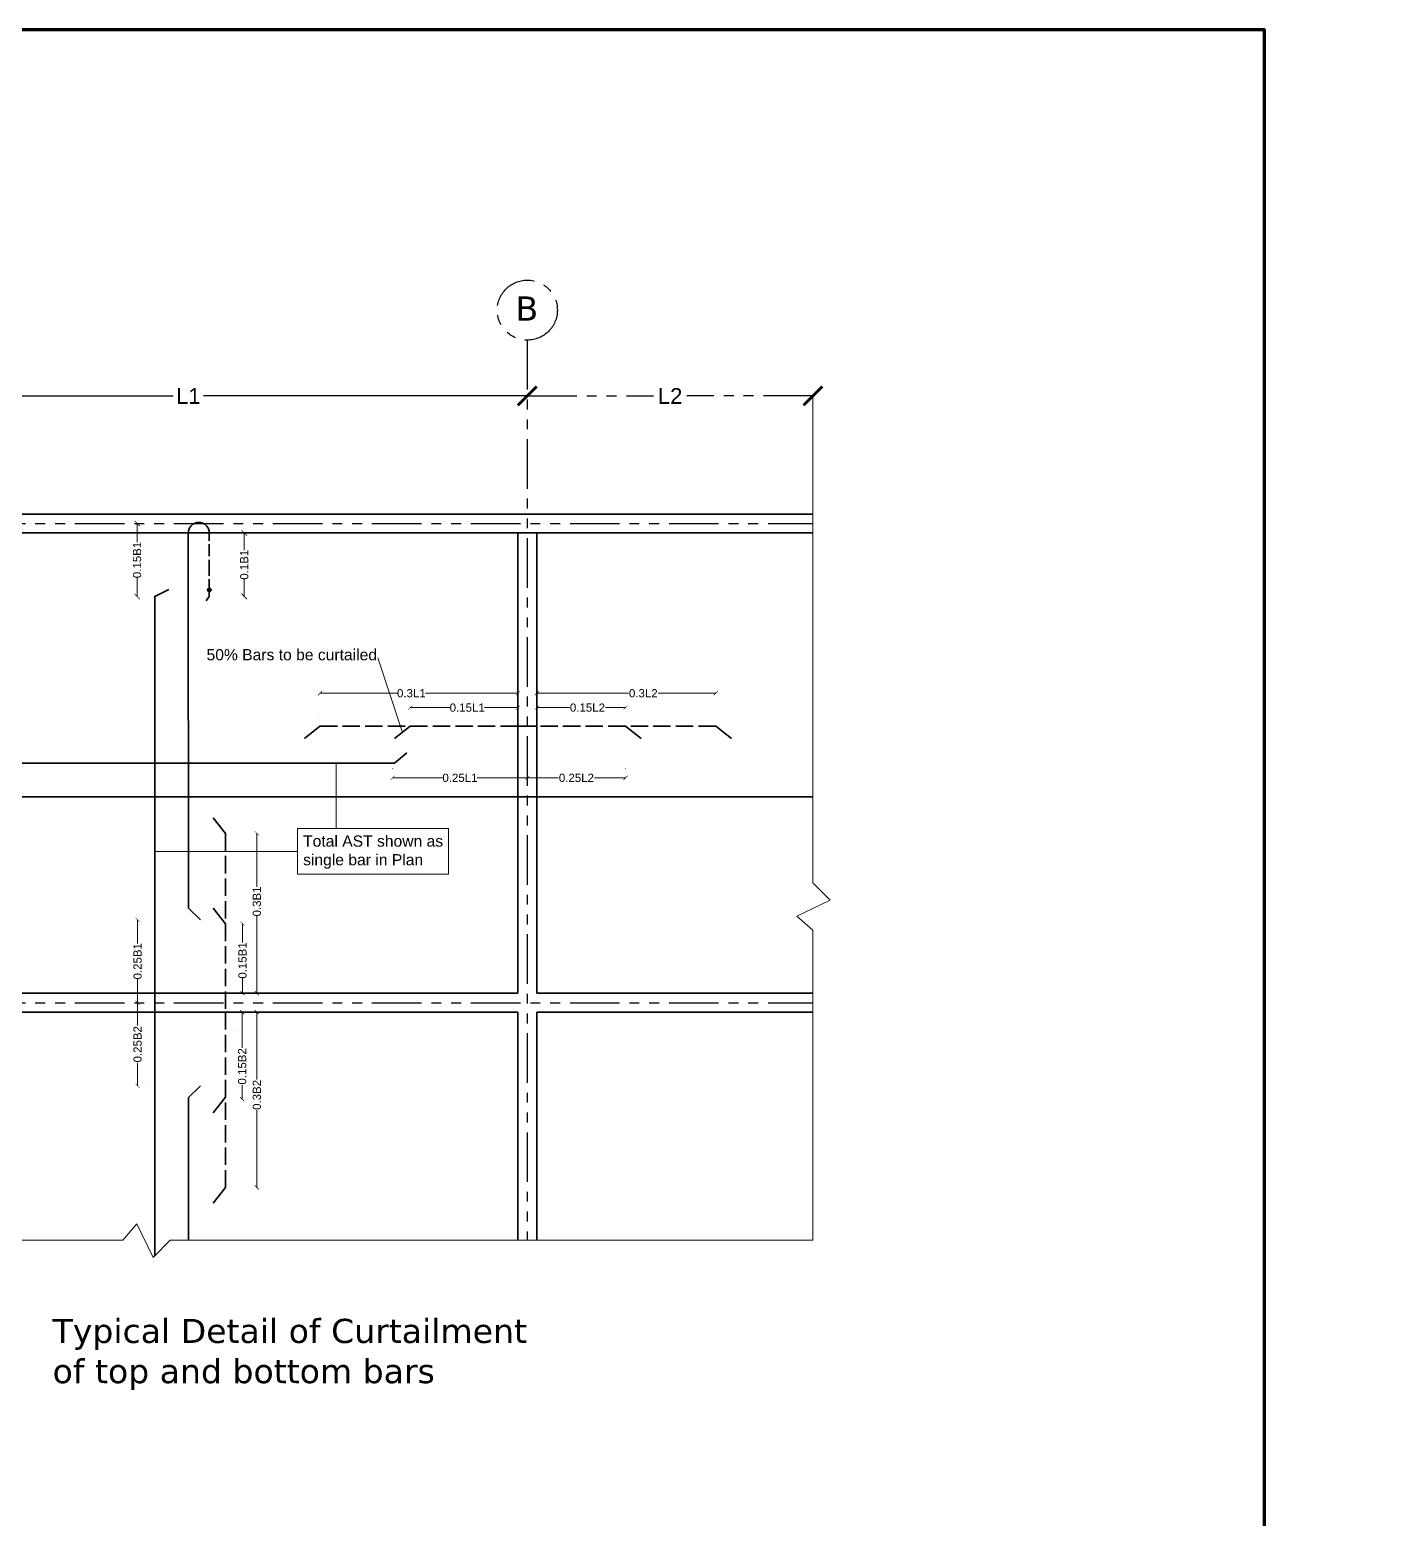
# Model space of a CAD drawing. Header units: feet. Extents: x 15113 to 123217, y -97269 to -8247.
# Drawn here: x 18551 to 19409, y -48673 to -47730 of the extents above; entities that cross this region are included whole.
import ezdxf

# ---------------------------------------------------------------- set-up
doc = ezdxf.new("R2010")
doc.units = ezdxf.units.FT
doc.header["$LTSCALE"] = 50.2
doc.header["$MEASUREMENT"] = 0
doc.header["$PDMODE"] = 3
for name, pattern in [('DASHED2', [0.375, 0.25, -0.125]), ('DOT', [0.25, 0, -0.25]), ('PHANTOM2', [1.25, 0.625, -0.125, 0.125, -0.125, 0.125, -0.125])]:
    doc.linetypes.add(name, pattern=pattern)
doc.layers.get('0').update_dxf_attribs({"lineweight": 35})
doc.layers.add('drg seal', color=250, linetype='Continuous', lineweight=120)
doc.layers.add('Str LBL', color=3, linetype='Continuous', lineweight=35)
doc.layers.add('drg seal txt', color=7, linetype='Continuous')
doc.layers.add('Str grid', color=7, linetype='Continuous', true_color=0x17d337)
doc.layers.add('Str Slab', color=5, linetype='Continuous', lineweight=35, transparency=0.7)
doc.styles.add('5.2 INCH', font='arial.ttf', dxfattribs={"height": 5.2})
doc.styles.add('7.1 INCH', font='arial.ttf', dxfattribs={"height": 7.1})
doc.styles.get("Standard").update_dxf_attribs({"font": 'arial.ttf'})
doc.dimstyles.new('5.2 INCH', dxfattribs={"dimtxt": 5.2, "dimasz": 2.6, "dimexe": 0, "dimexo": 0.2, "dimtad": 0, "dimlunit": 3, "dimtxsty": '5.2 INCH', "dimblk": 'ARCHTICK', "dimcen": 2.5, "dimclrd": 230, "dimclre": 230, "dimclrt": 164, "dimadec": 0, "dimazin": 0, "dimtfac": 1, "dimtmove": 0, "dimatfit": 3, "dimfxl": 1, "dimlwd": 9, "dimlwe": 18, "dimarcsym": 0})
doc.dimstyles.new('7.1INCH', dxfattribs={"dimtxt": 7.1, "dimasz": 3.5, "dimexe": 0, "dimexo": 0.2, "dimtad": 0, "dimlunit": 3, "dimtxsty": '7.1 INCH', "dimblk": 'ARCHTICK', "dimcen": 2.5, "dimclrd": 230, "dimclre": 230, "dimclrt": 164, "dimadec": 0, "dimazin": 0, "dimtfac": 1, "dimtmove": 0, "dimatfit": 3, "dimfxl": 1, "dimlwd": 9, "dimlwe": 18, "dimarcsym": 0})
doc.dimstyles.new('Copy of Standard', dxfattribs={"dimscale": 40, "dimtxt": 0.25, "dimasz": 0.3, "dimexe": 0.18, "dimexo": 5, "dimgap": 0.09, "dimtad": 0, "dimtih": 1, "dimtoh": 1, "dimdec": 0, "dimzin": 0, "dimdsep": 46, "dimlunit": 4, "dimtxsty": 'Standard', "dimcen": 0.2, "dimse1": 1, "dimse2": 1, "dimadec": 0, "dimazin": 0, "dimtfac": 1, "dimtdec": 0, "dimtofl": 0, "dimtmove": 0, "dimatfit": 3, "dimfxl": 1, "dimtolj": 1, "dimtzin": 0, "dimarcsym": 0})

# ---------------------------------------------------------------- blocks, each defined once
blk = doc.blocks.new('_ArchTick')
at = {"color": 0, "linetype": 'ByBlock', "const_width": 0.15}
blk.add_lwpolyline([(-0.5, -0.5), (0.5, 0.5)], dxfattribs=at)
blk = doc.blocks.new('*D999')
at = {"layer": 'Defpoints', "color": 0, "linetype": 'PHANTOM2', "transparency": 16777216}
for p in [(16074.54, -48369.22), (16074.54, -48495.22), (42253.55, -48495.22)]:
    blk.add_point(p, dxfattribs=at)
at = {"layer": 'Str grid', "color": 0, "linetype": 'PHANTOM2', "lineweight": -2, "transparency": 16777216}
for p, q in [((16074.54, -48369.22), (16074.54, -48423.52)), ((16074.54, -48495.22), (16074.54, -48440.93))]:
    blk.add_line(p, q, dxfattribs=at)
at = {"layer": 'Str grid', "color": 0, "linetype": 'PHANTOM2', "lineweight": -2, "transparency": 16777216, "xscale": 12, "yscale": 12, "zscale": 12}
for p, rotation in [((16074.54, -48369.22), 90), ((16074.54, -48495.22), 270)]:
    blk.add_blockref('_ArchTick', p, dxfattribs=dict(at, rotation=rotation))
at = {"layer": 'Str grid', "color": 0, "linetype": 'PHANTOM2', "transparency": 16777216, "insert": (16074.54, -48432.22), "char_height": 10, "attachment_point": 5}
blk.add_mtext('\\A1;10\'-6"', dxfattribs=at)
blk = doc.blocks.new('*D1000')
at = {"layer": 'Defpoints', "color": 0, "linetype": 'PHANTOM2', "transparency": 16777216}
for p in [(16074.54, -48495.22), (16074.54, -48633.22), (42253.55, -48633.22)]:
    blk.add_point(p, dxfattribs=at)
at = {"layer": 'Str grid', "color": 0, "linetype": 'PHANTOM2', "lineweight": -2, "transparency": 16777216}
for p, q in [((16074.54, -48495.22), (16074.54, -48555.52)), ((16074.54, -48633.22), (16074.54, -48572.93))]:
    blk.add_line(p, q, dxfattribs=at)
at = {"layer": 'Str grid', "color": 0, "linetype": 'PHANTOM2', "lineweight": -2, "transparency": 16777216, "xscale": 12, "yscale": 12, "zscale": 12}
for p, rotation in [((16074.54, -48495.22), 90), ((16074.54, -48633.22), 270)]:
    blk.add_blockref('_ArchTick', p, dxfattribs=dict(at, rotation=rotation))
at = {"layer": 'Str grid', "color": 0, "linetype": 'PHANTOM2', "transparency": 16777216, "insert": (16074.54, -48564.22), "char_height": 10, "attachment_point": 5}
blk.add_mtext('\\A1;11\'-6"', dxfattribs=at)
blk = doc.blocks.new('*D1002')
at = {"layer": 'Defpoints', "color": 0, "linetype": 'PHANTOM2', "ltscale": 150, "transparency": 16777216}
for p in [(16074.54, -48132.22), (42253.55, -48132.22), (16074.54, -48369.22)]:
    blk.add_point(p, dxfattribs=at)
at = {"layer": 'Str grid', "color": 0, "linetype": 'PHANTOM2', "lineweight": -2, "ltscale": 150, "transparency": 16777216}
for p, q in [((16074.54, -48132.22), (16074.54, -48242.02)), ((16074.54, -48369.22), (16074.54, -48259.43))]:
    blk.add_line(p, q, dxfattribs=at)
at = {"layer": 'Str grid', "color": 0, "linetype": 'PHANTOM2', "lineweight": -2, "ltscale": 150, "transparency": 16777216, "xscale": 12, "yscale": 12, "zscale": 12}
for p, rotation in [((16074.54, -48132.22), 90), ((16074.54, -48369.22), 270)]:
    blk.add_blockref('_ArchTick', p, dxfattribs=dict(at, rotation=rotation))
at = {"layer": 'Str grid', "color": 0, "linetype": 'PHANTOM2', "ltscale": 150, "transparency": 16777216, "insert": (16074.54, -48250.72), "char_height": 10, "attachment_point": 5}
blk.add_mtext('\\A1;19\'-9"', dxfattribs=at)
blk = doc.blocks.new('*D1003')
at = {"layer": 'Defpoints', "color": 0, "linetype": 'PHANTOM2', "ltscale": 150, "transparency": 16777216}
for p in [(42253.55, -48057.22), (16074.54, -48132.22), (42253.55, -48132.22)]:
    blk.add_point(p, dxfattribs=at)
at = {"layer": 'Str LBL', "color": 0, "linetype": 'PHANTOM2', "lineweight": -2, "ltscale": 150, "transparency": 16777216}
for p, q in [((42253.55, -48057.22), (42253.55, -48086.02)), ((42253.55, -48132.22), (42253.55, -48103.43))]:
    blk.add_line(p, q, dxfattribs=at)
at = {"layer": 'Str LBL', "color": 0, "linetype": 'PHANTOM2', "lineweight": -2, "ltscale": 150, "transparency": 16777216, "xscale": 12, "yscale": 12, "zscale": 12}
for p, rotation in [((42253.55, -48057.22), 90), ((42253.55, -48132.22), 270)]:
    blk.add_blockref('_ArchTick', p, dxfattribs=dict(at, rotation=rotation))
at = {"layer": 'Str LBL', "color": 0, "linetype": 'PHANTOM2', "lineweight": 20, "ltscale": 150, "transparency": 16777216, "insert": (42253.55, -48094.72), "char_height": 10, "attachment_point": 5}
blk.add_mtext('\\A1;6\'-3"', dxfattribs=at)
blk = doc.blocks.new('*D1072')
at = {"layer": 'Defpoints', "color": 0, "linetype": 'Continuous', "transparency": 16777216}
for p in [(18436.64, -47961.56), (18866.34, -47961.56), (18866.34, -47961.56)]:
    blk.add_point(p, dxfattribs=at)
at = {"layer": 'Str grid', "color": 0, "linetype": 'Continuous', "lineweight": -2, "transparency": 16777216}
for p, q in [((18436.64, -47961.56), (18641.92, -47961.56)), ((18866.34, -47961.56), (18661.07, -47961.56))]:
    blk.add_line(p, q, dxfattribs=at)
at = {"layer": 'Str grid', "color": 0, "linetype": 'Continuous', "lineweight": -2, "transparency": 16777216, "xscale": 12, "yscale": 12, "zscale": 12, "rotation": 180}
blk.add_blockref('_ArchTick', (18436.64, -47961.56), dxfattribs=at)
at = {"layer": 'Str grid', "color": 0, "linetype": 'Continuous', "lineweight": -2, "transparency": 16777216, "xscale": 12, "yscale": 12, "zscale": 12}
blk.add_blockref('_ArchTick', (18866.34, -47961.56), dxfattribs=at)
at = {"layer": 'Str grid', "color": 0, "linetype": 'Continuous', "transparency": 16777216, "insert": (18651.49, -47961.56), "char_height": 10, "attachment_point": 5}
blk.add_mtext('\\A1;L1', dxfattribs=at)
blk = doc.blocks.new('*D1073')
at = {"layer": 'Defpoints', "color": 0, "linetype": 'PHANTOM2', "transparency": 16777216}
for p in [(18866.34, -47961.56), (19047.34, -47961.56), (19047.34, -47961.56)]:
    blk.add_point(p, dxfattribs=at)
at = {"layer": 'Str grid', "color": 0, "linetype": 'PHANTOM2', "lineweight": -2, "transparency": 16777216}
for p, q in [((18866.34, -47961.56), (18946.35, -47961.56)), ((19047.34, -47961.56), (18967.33, -47961.56))]:
    blk.add_line(p, q, dxfattribs=at)
at = {"layer": 'Str grid', "color": 0, "linetype": 'PHANTOM2', "lineweight": -2, "transparency": 16777216, "xscale": 12, "yscale": 12, "zscale": 12, "rotation": 180}
blk.add_blockref('_ArchTick', (18866.34, -47961.56), dxfattribs=at)
at = {"layer": 'Str grid', "color": 0, "linetype": 'PHANTOM2', "lineweight": -2, "transparency": 16777216, "xscale": 12, "yscale": 12, "zscale": 12}
blk.add_blockref('_ArchTick', (19047.34, -47961.56), dxfattribs=at)
at = {"layer": 'Str grid', "color": 0, "linetype": 'PHANTOM2', "transparency": 16777216, "insert": (18956.84, -47961.56), "char_height": 10, "attachment_point": 5}
blk.add_mtext('\\A1;L2', dxfattribs=at)
blk = doc.blocks.new('*D1075')
at = {"layer": 'Defpoints', "color": 0, "linetype": 'DASHED2', "ltscale": 150, "transparency": 16777216}
for p in [(18619.04, -48042.36), (18630.19, -48042.36), (18630.19, -48088.6)]:
    blk.add_point(p, dxfattribs=at)
at = {"layer": 'Str Slab', "color": 230, "linetype": 'DOT', "lineweight": 18, "ltscale": 150, "transparency": 16777216}
for p, q in [((18629.99, -48042.36), (18619.04, -48042.36)), ((18629.99, -48088.6), (18619.04, -48088.6))]:
    blk.add_line(p, q, dxfattribs=at)
at = {"layer": 'Str Slab', "color": 230, "lineweight": 9, "ltscale": 150, "transparency": 16777216}
for p, q in [((18619.04, -48042.36), (18619.04, -48054.16)), ((18619.04, -48088.6), (18619.04, -48076.8))]:
    blk.add_line(p, q, dxfattribs=at)
at = {"layer": 'Str Slab', "color": 230, "linetype": 'DASHED2', "lineweight": 9, "ltscale": 150, "transparency": 16777216, "xscale": 3.5, "yscale": 3.5, "zscale": 3.5}
for p, rotation in [((18619.04, -48042.36), 90), ((18619.04, -48088.6), 270)]:
    blk.add_blockref('_ArchTick', p, dxfattribs=dict(at, rotation=rotation))
at = {"layer": 'Str Slab', "color": 164, "linetype": 'DASHED2', "ltscale": 150, "transparency": 16777216, "insert": (18619.04, -48065.48), "char_height": 5.2, "attachment_point": 5, "rotation": 90, "style": '5.2 INCH'}
blk.add_mtext('{\\C1;0.15B1}', dxfattribs=at)
blk = doc.blocks.new('*D1076')
at = {"layer": 'Defpoints', "color": 0, "linetype": 'DASHED2', "ltscale": 150, "transparency": 16777216}
for p in [(18686.94, -48048.36), (18698.09, -48048.36), (18686.94, -48088.6)]:
    blk.add_point(p, dxfattribs=at)
at = {"layer": 'Str Slab', "color": 230, "linetype": 'DOT', "lineweight": 18, "ltscale": 150, "transparency": 16777216}
for p, q in [((18697.89, -48048.36), (18686.94, -48048.36)), ((18686.74, -48088.6), (18686.94, -48088.6))]:
    blk.add_line(p, q, dxfattribs=at)
at = {"layer": 'Str Slab', "color": 230, "lineweight": 9, "ltscale": 150, "transparency": 16777216}
for p, q in [((18686.94, -48048.36), (18686.94, -48059.18)), ((18686.94, -48088.6), (18686.94, -48077.78))]:
    blk.add_line(p, q, dxfattribs=at)
at = {"layer": 'Str Slab', "color": 230, "linetype": 'DASHED2', "lineweight": 9, "ltscale": 150, "transparency": 16777216, "xscale": 3.5, "yscale": 3.5, "zscale": 3.5}
for p, rotation in [((18686.94, -48048.36), 90), ((18686.94, -48088.6), 270)]:
    blk.add_blockref('_ArchTick', p, dxfattribs=dict(at, rotation=rotation))
at = {"layer": 'Str Slab', "color": 164, "linetype": 'DASHED2', "ltscale": 150, "transparency": 16777216, "insert": (18686.94, -48068.48), "char_height": 5.2, "attachment_point": 5, "rotation": 90, "style": '5.2 INCH'}
blk.add_mtext('{\\C1;0.1B1}', dxfattribs=at)
blk = doc.blocks.new('*D1079')
at = {"layer": 'Defpoints', "color": 0, "linetype": 'DASHED2', "ltscale": 150, "transparency": 16777216}
for p in [(18780.94, -48197.26), (18866.34, -48197.26), (18780.94, -48203.56)]:
    blk.add_point(p, dxfattribs=at)
at = {"layer": 'Str Slab', "color": 230, "linetype": 'DOT', "lineweight": 18, "ltscale": 150, "transparency": 16777216}
for p, q in [((18780.94, -48197.46), (18780.94, -48203.56)), ((18866.34, -48197.46), (18866.34, -48203.56))]:
    blk.add_line(p, q, dxfattribs=at)
at = {"layer": 'Str Slab', "color": 230, "lineweight": 9, "ltscale": 150, "transparency": 16777216}
for p, q in [((18780.94, -48203.56), (18812.72, -48203.56)), ((18866.34, -48203.56), (18834.56, -48203.56))]:
    blk.add_line(p, q, dxfattribs=at)
at = {"layer": 'Str Slab', "color": 230, "linetype": 'DASHED2', "lineweight": 9, "ltscale": 150, "transparency": 16777216, "xscale": 2.6, "yscale": 2.6, "zscale": 2.6, "rotation": 180}
blk.add_blockref('_ArchTick', (18780.94, -48203.56), dxfattribs=at)
at = {"layer": 'Str Slab', "color": 230, "linetype": 'DASHED2', "lineweight": 9, "ltscale": 150, "transparency": 16777216, "xscale": 2.6, "yscale": 2.6, "zscale": 2.6}
blk.add_blockref('_ArchTick', (18866.34, -48203.56), dxfattribs=at)
at = {"layer": 'Str Slab', "color": 164, "linetype": 'DASHED2', "ltscale": 150, "transparency": 16777216, "insert": (18823.64, -48203.56), "char_height": 5.2, "attachment_point": 5, "style": '5.2 INCH'}
blk.add_mtext('0.25L1', dxfattribs=at)
blk = doc.blocks.new('*D1080')
at = {"layer": 'Defpoints', "color": 0, "linetype": 'DASHED2', "ltscale": 150, "transparency": 16777216}
for p in [(18792.14, -48159.06), (18860.34, -48157.16), (18792.14, -48168.26)]:
    blk.add_point(p, dxfattribs=at)
at = {"layer": 'Str Slab', "color": 230, "linetype": 'DOT', "lineweight": 18, "ltscale": 150, "transparency": 16777216}
for p, q in [((18792.14, -48168.06), (18792.14, -48159.06)), ((18860.34, -48157.36), (18860.34, -48159.06))]:
    blk.add_line(p, q, dxfattribs=at)
at = {"layer": 'Str Slab', "color": 230, "lineweight": 9, "ltscale": 150, "transparency": 16777216}
for p, q in [((18792.14, -48159.06), (18817.32, -48159.06)), ((18860.34, -48159.06), (18839.16, -48159.06))]:
    blk.add_line(p, q, dxfattribs=at)
at = {"layer": 'Str Slab', "color": 230, "linetype": 'DASHED2', "lineweight": 9, "ltscale": 150, "transparency": 16777216, "xscale": 2.6, "yscale": 2.6, "zscale": 2.6, "rotation": 180}
blk.add_blockref('_ArchTick', (18792.14, -48159.06), dxfattribs=at)
at = {"layer": 'Str Slab', "color": 230, "linetype": 'DASHED2', "lineweight": 9, "ltscale": 150, "transparency": 16777216, "xscale": 2.6, "yscale": 2.6, "zscale": 2.6}
blk.add_blockref('_ArchTick', (18860.34, -48159.06), dxfattribs=at)
at = {"layer": 'Str Slab', "color": 164, "linetype": 'DASHED2', "ltscale": 150, "transparency": 16777216, "insert": (18828.24, -48159.06), "char_height": 5.2, "attachment_point": 5, "style": '5.2 INCH'}
blk.add_mtext('0.15L1', dxfattribs=at)
blk = doc.blocks.new('*D1081')
at = {"layer": 'Defpoints', "color": 0, "linetype": 'DASHED2', "ltscale": 150, "transparency": 16777216}
for p in [(18734.94, -48149.96), (18860.34, -48149.26), (18734.94, -48164.46)]:
    blk.add_point(p, dxfattribs=at)
at = {"layer": 'Str Slab', "color": 230, "linetype": 'DOT', "lineweight": 18, "ltscale": 150, "transparency": 16777216}
for p, q in [((18734.94, -48164.26), (18734.94, -48149.96)), ((18860.34, -48149.46), (18860.34, -48149.96))]:
    blk.add_line(p, q, dxfattribs=at)
at = {"layer": 'Str Slab', "color": 230, "lineweight": 9, "ltscale": 150, "transparency": 16777216}
for p, q in [((18734.94, -48149.96), (18783.94, -48149.96)), ((18860.34, -48149.96), (18801.74, -48149.96))]:
    blk.add_line(p, q, dxfattribs=at)
at = {"layer": 'Str Slab', "color": 230, "linetype": 'DASHED2', "lineweight": 9, "ltscale": 150, "transparency": 16777216, "xscale": 2.6, "yscale": 2.6, "zscale": 2.6, "rotation": 180}
blk.add_blockref('_ArchTick', (18734.94, -48149.96), dxfattribs=at)
at = {"layer": 'Str Slab', "color": 230, "linetype": 'DASHED2', "lineweight": 9, "ltscale": 150, "transparency": 16777216, "xscale": 2.6, "yscale": 2.6, "zscale": 2.6}
blk.add_blockref('_ArchTick', (18860.34, -48149.96), dxfattribs=at)
at = {"layer": 'Str Slab', "color": 164, "linetype": 'DASHED2', "ltscale": 150, "transparency": 16777216, "insert": (18792.84, -48149.96), "char_height": 5.2, "attachment_point": 5, "style": '5.2 INCH'}
blk.add_mtext('0.3L1', dxfattribs=at)
blk = doc.blocks.new('*D1082')
at = {"layer": 'Defpoints', "color": 0, "linetype": 'DASHED2', "ltscale": 150, "transparency": 16777216}
for p in [(18619.34, -48293.46), (18630.19, -48293.46), (18625.64, -48346.06)]:
    blk.add_point(p, dxfattribs=at)
at = {"layer": 'Str Slab', "color": 230, "linetype": 'DOT', "lineweight": 18, "ltscale": 150, "transparency": 16777216}
for p, q in [((18629.99, -48293.46), (18619.34, -48293.46)), ((18625.44, -48346.06), (18619.34, -48346.06))]:
    blk.add_line(p, q, dxfattribs=at)
at = {"layer": 'Str Slab', "color": 230, "lineweight": 9, "ltscale": 150, "transparency": 16777216}
for p, q in [((18619.34, -48293.46), (18619.34, -48308.44)), ((18619.34, -48346.06), (18619.34, -48331.08))]:
    blk.add_line(p, q, dxfattribs=at)
at = {"layer": 'Str Slab', "color": 230, "linetype": 'DASHED2', "lineweight": 9, "ltscale": 150, "transparency": 16777216, "xscale": 2.6, "yscale": 2.6, "zscale": 2.6}
for p, rotation in [((18619.34, -48293.46), 90), ((18619.34, -48346.06), 270)]:
    blk.add_blockref('_ArchTick', p, dxfattribs=dict(at, rotation=rotation))
at = {"layer": 'Str Slab', "color": 164, "linetype": 'DASHED2', "ltscale": 150, "transparency": 16777216, "insert": (18619.34, -48319.76), "char_height": 5.2, "attachment_point": 5, "rotation": 90, "style": '5.2 INCH'}
blk.add_mtext('0.25B1', dxfattribs=at)
blk = doc.blocks.new('*D1083')
at = {"layer": 'Defpoints', "color": 0, "linetype": 'DASHED2', "ltscale": 150, "transparency": 16777216}
for p in [(18675.09, -48295.96), (18685.84, -48295.96), (18687.74, -48340.06)]:
    blk.add_point(p, dxfattribs=at)
at = {"layer": 'Str Slab', "color": 230, "linetype": 'DOT', "lineweight": 18, "ltscale": 150, "transparency": 16777216}
for p, q in [((18675.29, -48295.96), (18685.84, -48295.96)), ((18687.54, -48340.06), (18685.84, -48340.06))]:
    blk.add_line(p, q, dxfattribs=at)
at = {"layer": 'Str Slab', "color": 230, "lineweight": 9, "ltscale": 150, "transparency": 16777216}
for p, q in [((18685.84, -48295.96), (18685.84, -48307.96)), ((18685.84, -48340.06), (18685.84, -48330.6))]:
    blk.add_line(p, q, dxfattribs=at)
at = {"layer": 'Str Slab', "color": 230, "linetype": 'DASHED2', "lineweight": 9, "ltscale": 150, "transparency": 16777216, "xscale": 2.6, "yscale": 2.6, "zscale": 2.6}
for p, rotation in [((18685.84, -48295.96), 90), ((18685.84, -48340.06), 270)]:
    blk.add_blockref('_ArchTick', p, dxfattribs=dict(at, rotation=rotation))
at = {"layer": 'Str Slab', "color": 164, "linetype": 'DASHED2', "ltscale": 150, "transparency": 16777216, "insert": (18685.84, -48319.28), "char_height": 5.2, "attachment_point": 5, "rotation": 90, "style": '5.2 INCH'}
blk.add_mtext('0.15B1', dxfattribs=at)
blk = doc.blocks.new('*D1084')
at = {"layer": 'Defpoints', "color": 0, "linetype": 'DASHED2', "ltscale": 150, "transparency": 16777216}
for p in [(18675.09, -48238.76), (18694.94, -48238.76), (18695.64, -48340.06)]:
    blk.add_point(p, dxfattribs=at)
at = {"layer": 'Str Slab', "color": 230, "linetype": 'DOT', "lineweight": 18, "ltscale": 150, "transparency": 16777216}
for p, q in [((18675.29, -48238.76), (18694.94, -48238.76)), ((18695.44, -48340.06), (18694.94, -48340.06))]:
    blk.add_line(p, q, dxfattribs=at)
at = {"layer": 'Str Slab', "color": 230, "lineweight": 9, "ltscale": 150, "transparency": 16777216}
for p, q in [((18694.94, -48238.76), (18694.94, -48272.56)), ((18694.94, -48340.06), (18694.94, -48291.15))]:
    blk.add_line(p, q, dxfattribs=at)
at = {"layer": 'Str Slab', "color": 230, "linetype": 'DASHED2', "lineweight": 9, "ltscale": 150, "transparency": 16777216, "xscale": 2.6, "yscale": 2.6, "zscale": 2.6}
for p, rotation in [((18694.94, -48238.76), 90), ((18694.94, -48340.06), 270)]:
    blk.add_blockref('_ArchTick', p, dxfattribs=dict(at, rotation=rotation))
at = {"layer": 'Str Slab', "color": 164, "linetype": 'DASHED2', "ltscale": 150, "transparency": 16777216, "insert": (18694.94, -48281.86), "char_height": 5.2, "attachment_point": 5, "rotation": 90, "style": '5.2 INCH'}
blk.add_mtext('0.3B1', dxfattribs=at)
blk = doc.blocks.new('*D1085')
at = {"layer": 'Defpoints', "color": 0, "linetype": 'DASHED2', "ltscale": 150, "transparency": 16777216}
for p in [(18675.09, -48352.06), (18685.64, -48352.06), (18687.54, -48407.16)]:
    blk.add_point(p, dxfattribs=at)
at = {"layer": 'Str Slab', "color": 230, "linetype": 'DOT', "lineweight": 18, "ltscale": 150, "transparency": 16777216}
for p, q in [((18675.29, -48352.06), (18685.64, -48352.06)), ((18687.34, -48407.16), (18685.64, -48407.16))]:
    blk.add_line(p, q, dxfattribs=at)
at = {"layer": 'Str Slab', "color": 230, "lineweight": 9, "ltscale": 150, "transparency": 16777216}
for p, q in [((18685.64, -48352.06), (18685.64, -48374.58)), ((18685.64, -48407.16), (18685.64, -48398.17))]:
    blk.add_line(p, q, dxfattribs=at)
at = {"layer": 'Str Slab', "color": 230, "linetype": 'DASHED2', "lineweight": 9, "ltscale": 150, "transparency": 16777216, "xscale": 2.6, "yscale": 2.6, "zscale": 2.6}
for p, rotation in [((18685.64, -48352.06), 90), ((18685.64, -48407.16), 270)]:
    blk.add_blockref('_ArchTick', p, dxfattribs=dict(at, rotation=rotation))
at = {"layer": 'Str Slab', "color": 164, "linetype": 'DASHED2', "ltscale": 150, "transparency": 16777216, "insert": (18685.64, -48386.38), "char_height": 5.2, "attachment_point": 5, "rotation": 90, "style": '5.2 INCH'}
blk.add_mtext('0.15B2', dxfattribs=at)
blk = doc.blocks.new('*D1086')
at = {"layer": 'Defpoints', "color": 0, "linetype": 'DASHED2', "ltscale": 150, "transparency": 16777216}
for p in [(18675.29, -48352.06), (18694.94, -48352.06), (18695.64, -48463.16)]:
    blk.add_point(p, dxfattribs=at)
at = {"layer": 'Str Slab', "color": 230, "linetype": 'DOT', "lineweight": 18, "ltscale": 150, "transparency": 16777216}
for p, q in [((18675.49, -48352.06), (18694.94, -48352.06)), ((18695.44, -48463.16), (18694.94, -48463.16))]:
    blk.add_line(p, q, dxfattribs=at)
at = {"layer": 'Str Slab', "color": 230, "lineweight": 9, "ltscale": 150, "transparency": 16777216}
for p, q in [((18694.94, -48352.06), (18694.94, -48394.68)), ((18694.94, -48463.16), (18694.94, -48414.23))]:
    blk.add_line(p, q, dxfattribs=at)
at = {"layer": 'Str Slab', "color": 230, "linetype": 'DASHED2', "lineweight": 9, "ltscale": 150, "transparency": 16777216, "xscale": 2.6, "yscale": 2.6, "zscale": 2.6}
for p, rotation in [((18694.94, -48352.06), 90), ((18694.94, -48463.16), 270)]:
    blk.add_blockref('_ArchTick', p, dxfattribs=dict(at, rotation=rotation))
at = {"layer": 'Str Slab', "color": 164, "linetype": 'DASHED2', "ltscale": 150, "transparency": 16777216, "insert": (18694.94, -48404.45), "char_height": 5.2, "attachment_point": 5, "rotation": 90, "style": '5.2 INCH'}
blk.add_mtext('0.3B2', dxfattribs=at)
blk = doc.blocks.new('*D1087')
at = {"layer": 'Defpoints', "color": 0, "linetype": 'DASHED2', "ltscale": 150, "transparency": 16777216}
for p in [(18619.34, -48346.06), (18630.19, -48346.06), (18625.64, -48398.66)]:
    blk.add_point(p, dxfattribs=at)
at = {"layer": 'Str Slab', "color": 230, "linetype": 'DOT', "lineweight": 18, "ltscale": 150, "transparency": 16777216}
for p, q in [((18629.99, -48346.06), (18619.34, -48346.06)), ((18625.44, -48398.66), (18619.34, -48398.66))]:
    blk.add_line(p, q, dxfattribs=at)
at = {"layer": 'Str Slab', "color": 230, "lineweight": 9, "ltscale": 150, "transparency": 16777216}
for p, q in [((18619.34, -48346.06), (18619.34, -48360.56)), ((18619.34, -48398.66), (18619.34, -48384.15))]:
    blk.add_line(p, q, dxfattribs=at)
at = {"layer": 'Str Slab', "color": 230, "linetype": 'DASHED2', "lineweight": 9, "ltscale": 150, "transparency": 16777216, "xscale": 2.6, "yscale": 2.6, "zscale": 2.6}
for p, rotation in [((18619.34, -48346.06), 90), ((18619.34, -48398.66), 270)]:
    blk.add_blockref('_ArchTick', p, dxfattribs=dict(at, rotation=rotation))
at = {"layer": 'Str Slab', "color": 164, "linetype": 'DASHED2', "ltscale": 150, "transparency": 16777216, "insert": (18619.34, -48372.36), "char_height": 5.2, "attachment_point": 5, "rotation": 90, "style": '5.2 INCH'}
blk.add_mtext('0.25B2', dxfattribs=at)
blk = doc.blocks.new('*D1088')
at = {"layer": 'Defpoints', "color": 0, "linetype": 'DASHED2', "ltscale": 150, "transparency": 16777216}
for p in [(18866.34, -48197.26), (18928.54, -48197.26), (18928.54, -48203.56)]:
    blk.add_point(p, dxfattribs=at)
at = {"layer": 'Str Slab', "color": 230, "linetype": 'DOT', "lineweight": 18, "ltscale": 150, "transparency": 16777216}
for p, q in [((18866.34, -48197.46), (18866.34, -48203.56)), ((18928.54, -48197.46), (18928.54, -48203.56))]:
    blk.add_line(p, q, dxfattribs=at)
at = {"layer": 'Str Slab', "color": 230, "lineweight": 9, "ltscale": 150, "transparency": 16777216}
for p, q in [((18866.34, -48203.56), (18886.05, -48203.56)), ((18928.54, -48203.56), (18908.83, -48203.56))]:
    blk.add_line(p, q, dxfattribs=at)
at = {"layer": 'Str Slab', "color": 230, "linetype": 'DASHED2', "lineweight": 9, "ltscale": 150, "transparency": 16777216, "xscale": 2.6, "yscale": 2.6, "zscale": 2.6, "rotation": 180}
blk.add_blockref('_ArchTick', (18866.34, -48203.56), dxfattribs=at)
at = {"layer": 'Str Slab', "color": 230, "linetype": 'DASHED2', "lineweight": 9, "ltscale": 150, "transparency": 16777216, "xscale": 2.6, "yscale": 2.6, "zscale": 2.6}
blk.add_blockref('_ArchTick', (18928.54, -48203.56), dxfattribs=at)
at = {"layer": 'Str Slab', "color": 164, "linetype": 'DASHED2', "ltscale": 150, "transparency": 16777216, "insert": (18897.44, -48203.56), "char_height": 5.2, "attachment_point": 5, "style": '5.2 INCH'}
blk.add_mtext('0.25L2', dxfattribs=at)
blk = doc.blocks.new('*D1089')
at = {"layer": 'Defpoints', "color": 0, "linetype": 'DASHED2', "ltscale": 150, "transparency": 16777216}
for p in [(18872.34, -48157.16), (18928.54, -48159.06), (18928.54, -48170.76)]:
    blk.add_point(p, dxfattribs=at)
at = {"layer": 'Str Slab', "color": 230, "linetype": 'DOT', "lineweight": 18, "ltscale": 150, "transparency": 16777216}
for p, q in [((18872.34, -48157.36), (18872.34, -48159.06)), ((18928.54, -48170.56), (18928.54, -48159.06))]:
    blk.add_line(p, q, dxfattribs=at)
at = {"layer": 'Str Slab', "color": 230, "lineweight": 9, "ltscale": 150, "transparency": 16777216}
for p, q in [((18872.34, -48159.06), (18893.05, -48159.06)), ((18928.54, -48159.06), (18915.83, -48159.06))]:
    blk.add_line(p, q, dxfattribs=at)
at = {"layer": 'Str Slab', "color": 230, "linetype": 'DASHED2', "lineweight": 9, "ltscale": 150, "transparency": 16777216, "xscale": 2.6, "yscale": 2.6, "zscale": 2.6, "rotation": 180}
blk.add_blockref('_ArchTick', (18872.34, -48159.06), dxfattribs=at)
at = {"layer": 'Str Slab', "color": 230, "linetype": 'DASHED2', "lineweight": 9, "ltscale": 150, "transparency": 16777216, "xscale": 2.6, "yscale": 2.6, "zscale": 2.6}
blk.add_blockref('_ArchTick', (18928.54, -48159.06), dxfattribs=at)
at = {"layer": 'Str Slab', "color": 164, "linetype": 'DASHED2', "ltscale": 150, "transparency": 16777216, "insert": (18904.44, -48159.06), "char_height": 5.2, "attachment_point": 5, "style": '5.2 INCH'}
blk.add_mtext('0.15L2', dxfattribs=at)
blk = doc.blocks.new('*D1090')
at = {"layer": 'Defpoints', "color": 0, "linetype": 'DASHED2', "ltscale": 150, "transparency": 16777216}
for p in [(18872.34, -48149.26), (18985.74, -48149.96), (18985.74, -48170.76)]:
    blk.add_point(p, dxfattribs=at)
at = {"layer": 'Str Slab', "color": 230, "linetype": 'DOT', "lineweight": 18, "ltscale": 150, "transparency": 16777216}
for p, q in [((18872.34, -48149.46), (18872.34, -48149.96)), ((18985.74, -48170.56), (18985.74, -48149.96))]:
    blk.add_line(p, q, dxfattribs=at)
at = {"layer": 'Str Slab', "color": 230, "lineweight": 9, "ltscale": 150, "transparency": 16777216}
for p, q in [((18872.34, -48149.96), (18930.47, -48149.96)), ((18985.74, -48149.96), (18949.21, -48149.96))]:
    blk.add_line(p, q, dxfattribs=at)
at = {"layer": 'Str Slab', "color": 230, "linetype": 'DASHED2', "lineweight": 9, "ltscale": 150, "transparency": 16777216, "xscale": 2.6, "yscale": 2.6, "zscale": 2.6, "rotation": 180}
blk.add_blockref('_ArchTick', (18872.34, -48149.96), dxfattribs=at)
at = {"layer": 'Str Slab', "color": 230, "linetype": 'DASHED2', "lineweight": 9, "ltscale": 150, "transparency": 16777216, "xscale": 2.6, "yscale": 2.6, "zscale": 2.6}
blk.add_blockref('_ArchTick', (18985.74, -48149.96), dxfattribs=at)
at = {"layer": 'Str Slab', "color": 164, "linetype": 'DASHED2', "ltscale": 150, "transparency": 16777216, "insert": (18939.84, -48149.96), "char_height": 5.2, "attachment_point": 5, "style": '5.2 INCH'}
blk.add_mtext('0.3L2', dxfattribs=at)
blk = doc.blocks.new('*D1180')
at = {"layer": 'Defpoints', "color": 0, "linetype": 'PHANTOM2', "ltscale": 150, "transparency": 16777216}
for p in [(16074.54, -48057.22), (42253.55, -48057.22), (16074.54, -48132.22)]:
    blk.add_point(p, dxfattribs=at)
at = {"layer": 'Str grid', "color": 0, "linetype": 'PHANTOM2', "lineweight": -2, "ltscale": 150, "transparency": 16777216}
for p, q in [((16074.54, -48057.22), (16074.54, -48086.02)), ((16074.54, -48132.22), (16074.54, -48103.43))]:
    blk.add_line(p, q, dxfattribs=at)
at = {"layer": 'Str grid', "color": 0, "linetype": 'PHANTOM2', "lineweight": -2, "ltscale": 150, "transparency": 16777216, "xscale": 12, "yscale": 12, "zscale": 12}
for p, rotation in [((16074.54, -48057.22), 90), ((16074.54, -48132.22), 270)]:
    blk.add_blockref('_ArchTick', p, dxfattribs=dict(at, rotation=rotation))
at = {"layer": 'Str grid', "color": 0, "linetype": 'PHANTOM2', "ltscale": 150, "transparency": 16777216, "insert": (16074.54, -48094.72), "char_height": 10, "attachment_point": 5}
blk.add_mtext('\\A1;6\'-3"', dxfattribs=at)

msp = doc.modelspace()

# ---------------------------------------------------------------- hatches: boundary and pattern name
at = {"layer": 'Str Slab', "linetype": 'PHANTOM2', "ltscale": 500, "transparency": 33554687}
h = msp.add_hatch(color=1, dxfattribs=at)
h.dxf.hatch_style = 1
h.paths.add_polyline_path([(18665.90769, -48084.4971, 1), (18663.71295, -48084.4971, 1)])

# ---------------------------------------------------------------- linework, layer by layer
at = {"layer": 'drg seal', "lineweight": 70}
msp.add_lwpolyline([(19333.59095, -50272.44919), (19333.59095, -47729.5), (15971.2, -47729.5), (15971.2, -50272.44919), (19333.13315, -50272.44919)], dxfattribs=at)
at = {"layer": 'Str grid', "color": 0, "linetype": 'PHANTOM2'}
for p, q in [((18866.3415, -47926.18591), (18866.3415, -48496.45627)), ((18328.6415, -48042.35627), (19047.3415, -48042.35627)), ((18328.6415, -48346.05627), (19047.3415, -48346.05627))]:
    msp.add_line(p, q, dxfattribs=at)
msp.add_circle((18866.3415, -47907.15832), 19.02759, dxfattribs=at)
at = {"layer": 'Str Slab', "color": 1, "linetype": 'DASHED2', "lineweight": 13, "ltscale": 150}
for p, q in [((19047.3415, -47961.55627), (19047.3415, -48249.55627)), ((19047.3415, -48496.45627), (18660.54924, -48496.45627))]:
    msp.add_line(p, q, dxfattribs=at)
at = {"layer": 'Str Slab', "color": 2, "linetype": 'PHANTOM2', "ltscale": 500}
for p, q in [((18430.6415, -48036.35627), (19047.3415, -48036.35627)), ((18442.6415, -48048.35627), (18860.3415, -48048.35627)), ((18860.3415, -48048.35627), (18860.3415, -48340.05627)), ((18872.3415, -48048.35627), (18872.3415, -48340.05627)), ((18872.3415, -48048.35627), (19047.3415, -48048.35627)), ((18860.3415, -48340.05627), (18442.6415, -48340.05627)), ((18872.3415, -48340.05627), (19047.3415, -48340.05627)), ((18860.3415, -48352.05627), (18442.6415, -48352.05627)), ((18860.3415, -48352.05627), (18860.3415, -48496.45627)), ((18872.3415, -48352.05627), (19047.3415, -48352.05627)), ((18872.3415, -48352.05627), (18872.3415, -48496.45627))]:
    msp.add_line(p, q, dxfattribs=at)
at = {"layer": 'Str Slab', "color": 1, "linetype": 'PHANTOM2', "ltscale": 500}
for p, q in [((18651.4915, -48048.35651), (18651.60367, -48286.05627)), ((18664.81032, -48048.35627), (18664.81032, -48053.3971)), ((18664.81032, -48077.6971), (18664.81032, -48082.7971)), ((18664.81032, -48088.5971), (18662.7915, -48091.2971)), ((18664.81032, -48086.1971), (18664.81032, -48088.5971)), ((18860.3415, -48163.45627), (18860.3415, -48163.45627)), ((18439.70091, -48194.35627), (18782.2415, -48194.20627)), ((18682.3915, -48364.15627), (18682.3915, -48364.15627)), ((18651.56101, -48496.45627), (18651.60367, -48406.05627))]:
    msp.add_line(p, q, dxfattribs=at)
at = {"layer": 'Str Slab', "color": 1, "linetype": 'DASHED2', "ltscale": 150}
for p, q in [((18664.81032, -48055.4971), (18664.81032, -48063.0971)), ((18860.3415, -48048.35627), (18872.3415, -48048.35627)), ((18664.81032, -48065.3971), (18664.81032, -48075.4971)), ((18639.1915, -48084.0971), (18630.1915, -48088.5971)), ((18630.1915, -48088.5971), (18630.1915, -48506.15627)), ((18734.9415, -48170.75627), (18725.0415, -48178.65627)), ((18745.9415, -48170.75627), (18734.9415, -48170.75627)), ((18760.2415, -48170.75627), (18749.2415, -48170.75627)), ((18774.5415, -48170.75627), (18763.5415, -48170.75627)), ((18788.8415, -48170.75627), (18777.8415, -48170.75627)), ((18792.1415, -48170.75627), (18782.2415, -48178.65627)), ((18803.1415, -48170.75627), (18792.1415, -48170.75627)), ((18817.4415, -48170.75627), (18806.4415, -48170.75627)), ((18831.7415, -48170.75627), (18820.7415, -48170.75627)), ((18846.0415, -48170.75627), (18835.0415, -48170.75627)), ((18860.3415, -48170.75627), (18849.3415, -48170.75627)), ((18860.9415, -48170.75627), (18871.9415, -48170.75627)), ((18874.6415, -48170.75627), (18885.6415, -48170.75627)), ((18888.9415, -48170.75627), (18899.9415, -48170.75627)), ((18903.2415, -48170.75627), (18914.2415, -48170.75627)), ((18917.5415, -48170.75627), (18928.5415, -48170.75627)), ((18928.5415, -48170.75627), (18938.4415, -48178.65627)), ((18931.8415, -48170.75627), (18942.8415, -48170.75627)), ((18946.1415, -48170.75627), (18957.1415, -48170.75627)), ((18960.4415, -48170.75627), (18971.4415, -48170.75627)), ((18974.7415, -48170.75627), (18985.7415, -48170.75627)), ((18985.7415, -48170.75627), (18995.6415, -48178.65627)), ((18782.2415, -48194.20627), (18790.0415, -48187.60627)), ((18485.1415, -48215.65627), (19047.3415, -48215.65627)), ((18675.0915, -48238.75627), (18667.1915, -48228.85627)), ((18675.0915, -48249.75627), (18675.0915, -48238.75627)), ((18675.0915, -48264.05627), (18675.0915, -48253.05627)), ((18675.0915, -48278.35627), (18675.0915, -48267.35627)), ((18675.0915, -48292.65627), (18675.0915, -48281.65627)), ((18651.60367, -48286.05627), (18659.2415, -48293.45627)), ((18675.0915, -48295.95627), (18667.1915, -48286.05627)), ((18675.0915, -48306.95627), (18675.0915, -48295.95627)), ((18675.0915, -48321.25627), (18675.0915, -48310.25627)), ((18675.0915, -48335.55627), (18675.0915, -48324.55627)), ((18675.0915, -48349.85627), (18675.0915, -48338.85627)), ((18675.0915, -48352.05627), (18675.0915, -48363.05627)), ((18675.0915, -48366.35627), (18675.0915, -48377.35627)), ((18675.0915, -48380.65627), (18675.0915, -48391.65627)), ((18675.0915, -48394.95627), (18675.0915, -48405.95627)), ((18651.60367, -48406.05627), (18659.2415, -48398.65627)), ((18675.0915, -48405.95627), (18667.1915, -48415.85627)), ((18675.0915, -48409.25627), (18675.0915, -48420.25627)), ((18675.0915, -48423.55627), (18675.0915, -48434.55627)), ((18675.0915, -48437.85627), (18675.0915, -48448.85627)), ((18675.0915, -48452.15627), (18675.0915, -48463.15627)), ((18675.0915, -48463.15627), (18667.1915, -48473.05627))]:
    msp.add_line(p, q, dxfattribs=at)
at = {"layer": 'Str Slab', "color": 1, "linetype": 'DASHED2', "lineweight": 20, "ltscale": 150}
for p, q in [((18787.1915, -48174.70627), (18771.5415, -48127.45627)), ((18745.14131, -48194.22251), (18745.14131, -48235.65627)), ((18720.6415, -48250.15627), (18630.1915, -48250.15627))]:
    msp.add_line(p, q, dxfattribs=at)
msp.add_lwpolyline([(18720.6415, -48235.65627), (18816.4415, -48235.65627), (18816.4415, -48264.65627), (18720.6415, -48264.65627)], close=True, dxfattribs=at)
at = {"layer": 'Str Slab', "color": 1, "lineweight": 20, "ltscale": 150}
for points in [[(19047.3415, -48249.55627), (19047.3415, -48270.05627), (19058.3415, -48280.95627), (19037.1415, -48291.25627), (19047.3415, -48300.15627), (19047.3415, -48496.45627)], [(18660.54924, -48496.45627), (18640.04924, -48496.45627), (18629.14924, -48507.45627), (18618.84924, -48486.25627), (18609.94924, -48496.45627), (18369.54924, -48496.45627)]]:
    msp.add_lwpolyline(points, dxfattribs=at)
at = {"layer": 'Str Slab', "color": 1, "linetype": 'PHANTOM2', "ltscale": 500}
msp.add_circle((18664.81032, -48084.4971), 1.09737, dxfattribs=at)
msp.add_arc((18658.15091, -48048.35627), 6.65941, 360, 180, dxfattribs=at)

# ---------------------------------------------------------------- texts
at = {"layer": 'drg seal txt', "insert": (18858.85782, -47898.49979), "char_height": 15.2852164, "width": 2687.8083334, "attachment_point": 1}
msp.add_mtext('{\\fVerdana|b0|i0|c0|p34;B}', dxfattribs=at)
at = {"layer": 'drg seal txt', "lineweight": 53, "insert": (18565.48368, -48546.36854), "char_height": 15.2852164, "width": 2687.8083334, "attachment_point": 1}
msp.add_mtext('{\\fVerdana|b0|i0|c0|p34;Typical Detail of Curtailment \\Pof top and bottom bars}', dxfattribs=at)
at = {"layer": 'Str Slab', "color": 1, "linetype": 'DASHED2', "ltscale": 150, "char_height": 7.1, "attachment_point": 1, "style": '7.1 INCH'}
for s, width, insert in [('50% Bars to be curtailed', 141.9, (18663.0415, -48121.95627)), ('Total AST shown as single bar in Plan', 91.5936847, (18724.2415, -48240.05627))]:
    msp.add_mtext_dynamic_manual_height_columns(s, width=width, gutter_width=35.5, heights=[0], dxfattribs=dict(at, insert=insert))

# ---------------------------------------------------------------- dimensions: what is measured, and where the dimension line sits
at = {"layer": 'Str grid', "color": 0, "linetype": 'Continuous'}
dim = msp.add_linear_dim(base=(18866.3415, -47961.55627), p1=(18436.6415, -47961.55627), p2=(18866.3415, -47961.55627), text='L1', dimstyle='Copy of Standard', override={"dimblk": 'ArchTick'}, dxfattribs=at)
dim.commit()
dim.dimension.update_dxf_attribs({"geometry": '*D1072', "text_midpoint": (18651.4915, -47961.55627)})
at = {"layer": 'Str grid', "color": 0, "linetype": 'PHANTOM2'}
dim = msp.add_linear_dim(base=(19047.3415, -47961.55627), p1=(18866.3415, -47961.55627), p2=(19047.3415, -47961.55627), text='L2', dimstyle='Copy of Standard', override={"dimblk": 'ArchTick'}, dxfattribs=at)
dim.commit()
dim.dimension.update_dxf_attribs({"geometry": '*D1073', "text_midpoint": (18956.8415, -47961.55627)})
at = {"layer": 'Str grid', "color": 0, "linetype": 'PHANTOM2', "ltscale": 150}
for base, p1, p2, picture, middle in [((16074.54413, -48057.2246), (16074.54413, -48132.2244), (42253.55418, -48057.2246), '*D1180', (16074.54413, -48094.7245)), ((16074.54413, -48132.2244), (16074.54413, -48369.2244), (42253.55418, -48132.2244), '*D1002', (16074.54413, -48250.7244))]:
    dim = msp.add_linear_dim(base=base, p1=p1, p2=p2, angle=90, dimstyle='Copy of Standard', override={"dimblk": 'ArchTick'}, dxfattribs=at)
    dim.commit()
    dim.dimension.update_dxf_attribs({"geometry": picture, "text_midpoint": middle})
at = {"layer": 'Str grid', "color": 0, "linetype": 'PHANTOM2'}
for base, p1, p2, picture, middle in [((16074.54413, -48495.2244), (16074.54413, -48369.2244), (42253.55418, -48495.2244), '*D999', (16074.54413, -48432.2244)), ((16074.54413, -48633.2244), (16074.54413, -48495.2244), (42253.55418, -48633.2244), '*D1000', (16074.54413, -48564.2244))]:
    dim = msp.add_linear_dim(base=base, p1=p1, p2=p2, angle=90, dimstyle='Copy of Standard', override={"dimblk": 'ArchTick'}, dxfattribs=at)
    dim.commit()
    dim.dimension.update_dxf_attribs({"geometry": picture, "text_midpoint": middle})
at = {"layer": 'Str LBL', "color": 0, "linetype": 'PHANTOM2', "lineweight": 20, "ltscale": 150}
dim = msp.add_linear_dim(base=(42253.55418, -48132.2244), p1=(42253.55418, -48057.2246), p2=(16074.54413, -48132.2244), angle=90, dimstyle='Copy of Standard', override={"dimblk": 'ArchTick'}, dxfattribs=at)
dim.commit()
dim.dimension.update_dxf_attribs({"geometry": '*D1003', "text_midpoint": (42253.55418, -48094.7245)})
at = {"layer": 'Str Slab', "color": 1, "linetype": 'DASHED2', "ltscale": 150}
for base, p1, p2, text, picture, middle in [((18619.0415, -48042.35627), (18630.1915, -48088.5971), (18630.1915, -48042.35627), '{\\C1;0.15B1}', '*D1075', (18619.0415, -48065.47668)), ((18686.9415, -48048.35627), (18686.9415, -48088.5971), (18698.0915, -48048.35627), '{\\C1;0.1B1}', '*D1076', (18686.9415, -48068.47668))]:
    dim = msp.add_linear_dim(base=base, p1=p1, p2=p2, angle=90, text=text, dimstyle='7.1INCH', override={"dimtxsty": '5.2 INCH'}, dxfattribs=at)
    dim.commit()
    dim.dimension.update_dxf_attribs({"geometry": picture, "text_midpoint": middle})
for base, p1, p2, text, picture, middle in [((18734.9415, -48149.95627), (18860.3415, -48149.25627), (18734.9415, -48164.45627), '0.3L1', '*D1081', (18792.8415, -48149.95627)), ((18792.1415, -48159.05627), (18860.3415, -48157.15627), (18792.1415, -48168.25627), '0.15L1', '*D1080', (18828.2415, -48159.05627))]:
    dim = msp.add_linear_dim(base=base, p1=p1, p2=p2, text=text, dimstyle='5.2 INCH', dxfattribs=at)
    dim.commit()
    dim.dimension.update_dxf_attribs({"geometry": picture, "text_midpoint": middle, "dimtype": 160})
for base, p1, p2, angle, text, picture, middle in [((18985.7415, -48149.95627), (18872.3415, -48149.25627), (18985.7415, -48170.75627), 180, '0.3L2', '*D1090', (18939.8415, -48149.95627)), ((18928.5415, -48159.05627), (18872.3415, -48157.15627), (18928.5415, -48170.75627), 180, '0.15L2', '*D1089', (18904.4415, -48159.05627)), ((18694.9415, -48238.75627), (18695.6415, -48340.05627), (18675.0915, -48238.75627), 270, '0.3B1', '*D1084', (18694.9415, -48281.85562)), ((18685.8415, -48295.95627), (18687.7415, -48340.05627), (18675.0915, -48295.95627), 270, '0.15B1', '*D1083', (18685.8415, -48319.27567)), ((18685.6415, -48352.05627), (18687.5415, -48407.15627), (18675.0915, -48352.05627), 270, '0.15B2', '*D1085', (18685.6415, -48386.37567)), ((18694.9415, -48352.05627), (18695.6415, -48463.15627), (18675.2915, -48352.05627), 270, '0.3B2', '*D1086', (18694.9415, -48404.45497))]:
    dim = msp.add_linear_dim(base=base, p1=p1, p2=p2, angle=angle, text=text, dimstyle='5.2 INCH', dxfattribs=at)
    dim.commit()
    dim.dimension.update_dxf_attribs({"geometry": picture, "text_midpoint": middle, "dimtype": 160})
dim = msp.add_linear_dim(base=(18780.9415, -48203.55627), p1=(18866.3415, -48197.25627), p2=(18780.9415, -48197.25627), text='0.25L1', dimstyle='5.2 INCH', dxfattribs=at)
dim.commit()
dim.dimension.update_dxf_attribs({"geometry": '*D1079', "text_midpoint": (18823.6415, -48203.55627)})
for base, p1, p2, angle, text, picture, middle in [((18928.5415, -48203.55627), (18866.3415, -48197.25627), (18928.5415, -48197.25627), 180, '0.25L2', '*D1088', (18897.4415, -48203.55627)), ((18619.3415, -48293.45627), (18625.6415, -48346.05627), (18630.1915, -48293.45627), 270, '0.25B1', '*D1082', (18619.3415, -48319.75627)), ((18619.3415, -48346.05627), (18625.6415, -48398.65627), (18630.1915, -48346.05627), 270, '0.25B2', '*D1087', (18619.3415, -48372.35627))]:
    dim = msp.add_linear_dim(base=base, p1=p1, p2=p2, angle=angle, text=text, dimstyle='5.2 INCH', dxfattribs=at)
    dim.commit()
    dim.dimension.update_dxf_attribs({"geometry": picture, "text_midpoint": middle})

doc.saveas('drawing.dxf')
